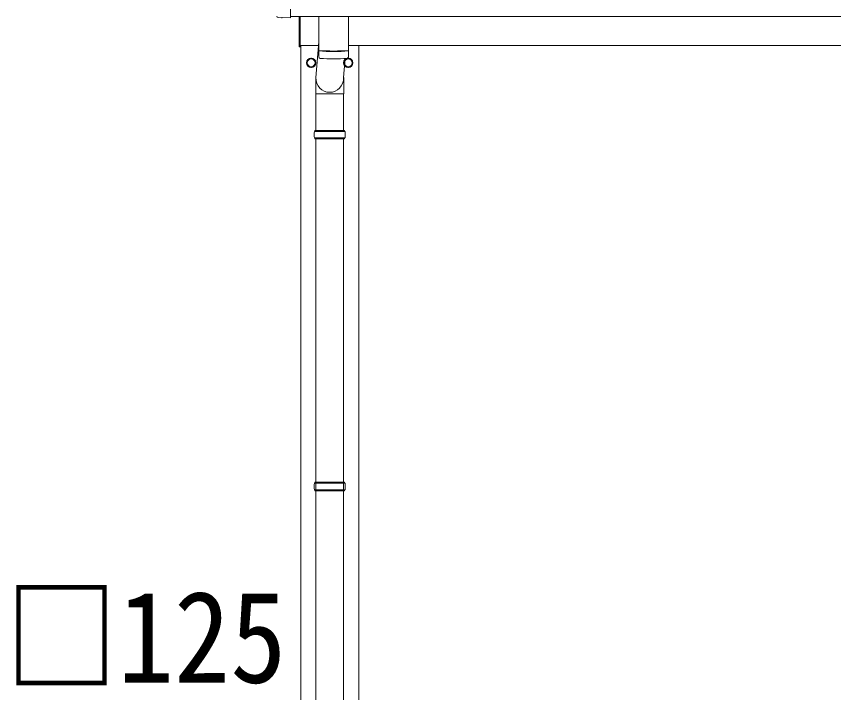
# Model space of a CAD drawing. Units: millimetres at full size, sheet at 1:60; details may follow other scales. Extents: x -16864 to 16864, y -11640 to 11640.
# Drawn here: x -10329 to -8568, y -6003 to -4546 of the extents above; entities that cross this region are included whole.
import ezdxf
from ezdxf.enums import TextEntityAlignment as Align

# ---------------------------------------------------------------- set-up
doc = ezdxf.new("R2010")
doc.units = ezdxf.units.MM
doc.header["$LTSCALE"] = 60
for name, color, linetype, lineweight in [('0-2_TEXT1', 4, 'Continuous', 9), ('0-8_TABLE1', 6, 'Continuous', 9), ('0-9_DIM1', 7, 'Continuous', 9)]:
    doc.layers.add(name, color=color, linetype=linetype, lineweight=lineweight)
doc.styles.add('ＭＳ ゴシック', font='')
doc.styles.get('ＭＳ ゴシック').set_extended_font_data('MS Gothic')

msp = doc.modelspace()

# ---------------------------------------------------------------- linework, layer by layer
at = {"layer": '0-2_TEXT1'}
for p, q in [((-9738.55, -4350.4), (-9738.55, -4549.26)), ((-9758.19, -4549.26), (-9765.11, -4548.89)), ((-9738.55, -4546.23), (-6696.55, -4546.23)), ((-9719.55, -4611.63), (-9719.55, -4546.33)), ((-9717.55, -4546.33), (-9717.55, -4611.63)), ((-9717.55, -4611.63), (-9719.55, -4611.63)), ((-9717.55, -4609.13), (-9678.26, -4609.13)), ((-9716.55, -8109.13), (-9716.55, -4609.13)), ((-9613.55, -4609.13), (-6821.55, -4609.13)), ((-9591.55, -4609.13), (-9591.55, -8109.13)), ((-9685.46, -4645.88), (-9685.56, -4645.88)), ((-9685.46, -4646.38), (-9685.56, -4646.38)), ((-9622.65, -4645.88), (-9622.55, -4645.88)), ((-9622.65, -4646.38), (-9622.55, -4646.38))]:
    msp.add_line(p, q, dxfattribs=at)
msp.add_lwpolyline([(-9757.44, -4548.98), (-9756.78, -4548.35), (-9738.55, -4549.26)], dxfattribs=at)
for points in [[(-9694.05, -4636.32), (-9702.55, -4641.22), (-9702.55, -4651.04), (-9694.05, -4655.95), (-9685.55, -4651.04), (-9685.55, -4641.22)], [(-9614.05, -4636.32), (-9605.55, -4641.22), (-9605.55, -4651.04), (-9614.05, -4655.95), (-9622.55, -4651.04), (-9622.55, -4641.22)]]:
    msp.add_lwpolyline(points, close=True, dxfattribs=at)
for centre, radius in [((-9694.05, -4646.13), 10), ((-9694.05, -4646.13), 8.5), ((-9614.05, -4646.13), 10), ((-9614.05, -4646.13), 8.5)]:
    msp.add_circle(centre, radius, dxfattribs=at)
for centre, start, end in [((-9694.05, -4646.13), 171.25399, 188.74601), ((-9694.05, -4646.13), 111.25399, 128.74601), ((-9694.05, -4646.13), 51.25399, 68.74601), ((-9694.05, -4646.13), 1.66581, 8.74601), ((-9694.05, -4646.13), 351.25399, 358.33419), ((-9614.05, -4646.13), 171.25399, 178.33419), ((-9614.05, -4646.13), 181.66581, 188.74601), ((-9614.05, -4646.13), 111.25399, 128.74601), ((-9614.05, -4646.13), 51.25399, 68.74601), ((-9614.05, -4646.13), 351.25399, 8.74601), ((-9694.05, -4646.13), 231.25399, 248.74601), ((-9694.05, -4646.13), 291.25399, 308.74601), ((-9614.05, -4646.13), 231.25399, 248.74601), ((-9614.05, -4646.13), 291.25399, 308.74601)]:
    msp.add_arc(centre, 8.6, start, end, dxfattribs=at)
for centre, major_axis, start_param, end_param in [((-9764.94, -4545.89), (-2.18, -2.07), 5.5252311, 7.0411395), ((-9758.13, -4548.26), (-0.727, -0.69), 0.7579542, 1.5707963)]:
    msp.add_ellipse(centre, major_axis=major_axis, ratio=0.9974, start_param=start_param, end_param=end_param, dxfattribs=at)
at = {"layer": '0-9_DIM1'}
for p, q in [((-9677.55, -4546.23), (-9677.55, -4619.68)), ((-9613.55, -4546.23), (-9613.55, -4619.68)), ((-9677.55, -4600.87), (-9684.11, -4678.18)), ((-9677.36, -4633.66), (-9677.58, -4620.68)), ((-9673.08, -4619.96), (-9673.06, -4620.96)), ((-9618.03, -4619.96), (-9618.05, -4620.96)), ((-9613.52, -4620.68), (-9613.75, -4633.66)), ((-9620.56, -4637.03), (-9624, -4678.18)), ((-9684.2, -4712.84), (-9684.2, -4678.18)), ((-9623.9, -4712.84), (-9623.9, -4678.18)), ((-9684.2, -4712.84), (-9654.05, -4712.84)), ((-9684.05, -4712.84), (-9684.05, -4792.14)), ((-9623.9, -4712.84), (-9654.05, -4712.84)), ((-9624.05, -4712.84), (-9624.05, -4792.14)), ((-9621.05, -4794.14), (-9687.05, -4794.14)), ((-9621.05, -4808.14), (-9687.05, -4808.14)), ((-9622.05, -4792.14), (-9686.05, -4792.14)), ((-9686.05, -4792.14), (-9686.05, -4794.14)), ((-9686.05, -4810.14), (-9686.05, -4808.14)), ((-9622.05, -4792.14), (-9622.05, -4794.14)), ((-9622.05, -4810.14), (-9622.05, -4808.14)), ((-9622.05, -4810.14), (-9686.05, -4810.14)), ((-9684.05, -4810.14), (-9684.05, -6450.13)), ((-9624.05, -4810.14), (-9624.05, -6450.13)), ((-9621.05, -5552.12), (-9687.05, -5552.12)), ((-9621.05, -5566.12), (-9687.05, -5566.12)), ((-9622.05, -5550.12), (-9686.05, -5550.12)), ((-9686.05, -5550.12), (-9686.05, -5552.12)), ((-9686.05, -5568.12), (-9686.05, -5566.12)), ((-9622.05, -5550.12), (-9622.05, -5552.12)), ((-9622.05, -5568.12), (-9622.05, -5566.12)), ((-9622.05, -5568.12), (-9686.05, -5568.12))]:
    msp.add_line(p, q, dxfattribs=at)
for centre, radius, start, end in [((-9645.55, -4139.95), 480.8, 266.18381, 273.81619), ((-9645.55, -4140.95), 480.8, 266.18381, 273.81619), ((-9673.94, -4633.43), 3.43, 183.91307, 262.91645), ((-9645.56, -4117.97), 519.67, 266.82357, 273.17802), ((-9617.17, -4633.43), 3.43, 277.00994, 356.09787), ((-9638.3, -4801.14), 49.25, 171.82876, 180.00002), ((-9638.3, -4801.14), 49.25, 180.00002, 188.17127), ((-9669.8, -4801.14), 49.25, 359.99998, 8.17124), ((-9669.8, -4801.14), 49.25, 351.82873, 359.99998), ((-9638.3, -5559.12), 49.25, 171.82876, 180.00002), ((-9638.3, -5559.12), 49.25, 180.00002, 188.17127), ((-9669.8, -5559.12), 49.25, 359.99998, 8.17124), ((-9669.8, -5559.12), 49.25, 351.82873, 359.99998)]:
    msp.add_arc(centre, radius, start, end, dxfattribs=at)
msp.add_ellipse((-9654.05, -4678.18), major_axis=(0, -31.56), ratio=0.952301, start_param=4.712389, end_param=7.8539816, dxfattribs=at)

# ---------------------------------------------------------------- texts
at = {"layer": '0-8_TABLE1', "color": 7, "style": 'ＭＳ ゴシック', "width": 0.9}
msp.add_text('□125', height=197.9, dxfattribs=at).set_placement((-10353.73, -6041.35), align=Align.BOTTOM_LEFT)

doc.saveas('drawing.dxf')
